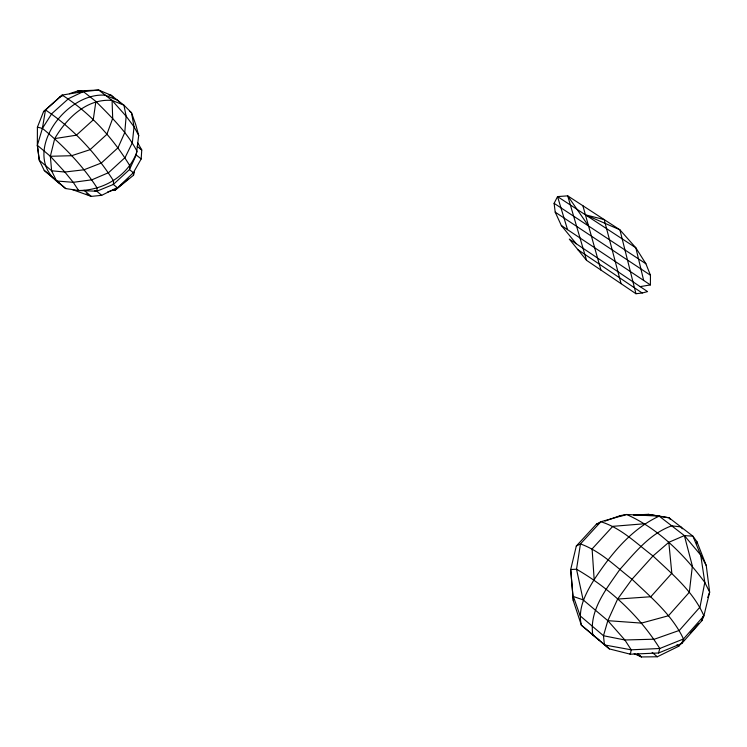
<?xml version="1.0" encoding="UTF-8"?>
<svg xmlns="http://www.w3.org/2000/svg" width="747" height="747" viewBox="0 0 747 747"><rect width="100%" height="100%" fill="white"/><g stroke="black" fill="none" stroke-linecap="round" stroke-linejoin="round"><path stroke-width="1.12" d="M129.689 111.312L131.509 112.722L134.04 126.775L132.322 142.789L125.141 157.468L108.614 172.641L91.928 179.803L73.243 182.315L56.529 180.989L51.618 170.783L39.274 160.231L37.35 145.291L37.406 127.177L43.559 111.583L62.132 95.074L83.356 91.592L98.707 90.051L111.163 95.28L123.918 105.159L131.509 112.722L135.721 124.572L138.709 135.459L136.234 154.984L129.474 169.578L113.339 184.434L96.821 191.223L78.622 190.513L65.661 188.561L44.241 170.437L39.274 160.231L37.35 145.291L42.411 128.353L45.483 109.968L62.132 95.074C89.789 112.573 112.965 137.962 129.913 165.899L129.474 169.578L133.349 172.725L133.526 175.237L115.085 190.177L112.862 190.448M640.151 286.633L650.385 284.915L650.46 275.251L645.903 263.766L635.837 247.789L619.898 229.805L567.701 195.854L557.542 196.592L554.115 203.333L555.208 212.157L561.324 225.51L576.217 243.727M573.322 600.803L570.699 569.522L576.311 546.029L596.405 524.179L600.84 521.751L626.602 514.496L659.181 516.13L669.069 517.802L692.917 536.169L696.942 541.724L706.251 565.544L709.65 592.166L703.898 615.845L701.891 620.673L681.778 643.475L658.583 652.99L630.365 654.213L609.393 648.919L581.353 625.192L573.322 600.803L570.699 569.522L576.525 569.223C609.767 588.431 639.46 615.827 659.778 648.499L658.583 652.99M107.615 192.035L116.28 189.038L133.349 172.725L141.183 158.943L141.753 149.979L137.84 142.966M43.559 111.583L45.483 109.968C72.832 128.129 95.952 153.294 113.581 180.933L113.339 184.434L117.186 187.618L101.685 195.331L96.821 191.223L97.166 188.085C82.581 165.255 63.224 145.553 42.411 128.353L37.406 127.177M696.671 543.891L696.942 541.724M77.819 90.929L83.356 91.592L95.896 101.452L93.226 119.922L76.343 135.207L54.718 138.597L50.357 156.282L51.618 170.783L64.849 172.034L84.009 169.784L101.34 163.005L118.017 147.757L124.749 132.583L126.15 116.233L123.918 105.159L112.078 100.443L98.707 90.051L77.819 90.929L69.443 93.72M706.251 565.544L700.714 555.077L684.373 535.608L659.181 516.13C631.075 529.212 610.878 554.283 594.173 579.625C585.769 593.155 577.45 608.768 581.353 625.192L593.884 635.66M701.891 620.673L703.002 616.256M133.526 175.237L134.451 171.987M707.736 597.451L709.65 592.166L704.813 582.417L700.714 555.077L692.917 536.169L684.373 535.608L668.817 542.303L652.99 555.973L631.999 579.242L617.638 599.057L607.825 620.664L603.483 635.734L604.416 644.922L631.206 649.815L659.778 648.499L683.486 638.965L703.898 615.845C693.365 591.419 671.927 573.845 652.99 555.973C636.472 543.489 621.112 527.961 600.84 521.751L580.456 543.937L576.311 546.029M681.778 643.475L683.486 638.965C672.141 614.884 650.926 597.273 631.999 579.242C615.593 566.525 600.401 551.015 580.456 543.937L576.525 569.223L583.127 599.86L607.825 620.664L624.856 639.983L631.206 649.815L630.365 654.213L629.805 653.737M42.411 128.353L51.814 113.647L68.593 98.604L83.356 91.592M54.718 138.597C66.558 118.343 86.82 98.231 112.078 100.443L126.15 116.233L134.04 126.775L138.709 135.459M634.156 653.7L641.449 656.949L657.313 656.772L678.78 646.211L684.121 640.151M690.228 633.232L698.622 623.717M115.085 190.177L128.12 178.981M596.405 524.179L599.626 523.021M604.995 521.089L620.019 515.682L626.602 514.496C658.611 528.727 684.149 554.657 704.813 582.417L699.995 607.078L679.359 630.403L654.4 639.199L624.856 639.983L603.483 635.734L580.186 615.892L573.379 596.498L583.127 599.86M60.021 96.858L62.113 96.158M642.205 293.011L647.565 291.601L569.298 239.087L586.554 260.339L635.949 293.72L642.205 293.011L577.478 249.423M78.323 190.261L78.622 190.513C103.665 190.457 128.661 175.554 137.084 151.398C127.065 132.079 111.023 116.765 95.896 101.452M101.685 195.331L91.283 196.386L71.945 189.449M645.034 523.712L612.773 526.346L592.1 548.924L594.173 579.625M617.638 599.057L650.833 596.732L671.824 573.294L668.817 542.303M620.019 515.682L624.529 515.467M633.559 515.038L648.209 514.338L659.181 516.13M37.35 145.291L50.357 156.282L71.637 155.712L90.032 149.689L106.84 134.385L112.694 118.418L112.078 100.443M108.987 95.121L111.163 95.28L113.46 97.558M607.825 620.664L641.44 623.101L668.453 615.752L689.313 592.296L692.376 566.067L684.373 535.608M648.209 514.338L669.069 517.802L670.283 519.426M94.636 190.774L96.821 191.223M86.279 193.837L91.283 196.386L84.075 190.27M637.574 654.484L641.449 656.949L637.546 653.653M554.115 203.333L645.903 263.766M555.208 212.157L650.46 275.251M561.324 225.51L650.385 284.915M139.894 148.597L141.753 149.979L137.215 146.375M136.234 154.984L141.183 158.943M599.019 640.048L592.819 635.006C588.944 610.243 606.629 588.524 619.889 569.401C634.997 552.659 649.759 533.731 671.702 525.813L680.928 526.934L682.31 528.811M676.987 644.726L678.78 646.211M60.105 183.79C18.628 155.553 65.306 91.722 105.364 95.224L117.512 100.201L119.8 102.47M44.241 170.437L53.728 178.337M652.15 652.43L657.313 656.772M595.602 637.126L609.393 648.919M54.587 179.056L65.661 188.561M50.357 156.282L64.849 172.034L73.243 182.315L78.622 190.513M588.561 226.024L567.701 195.854L586.554 260.339M567.533 229.656L557.542 196.592L635.837 247.789L643.662 280.433M582.865 205.714L600.924 270.05M621.093 283.673L604.183 219.581L585.424 214.819L619.898 229.805L635.949 293.72"/></g></svg>
